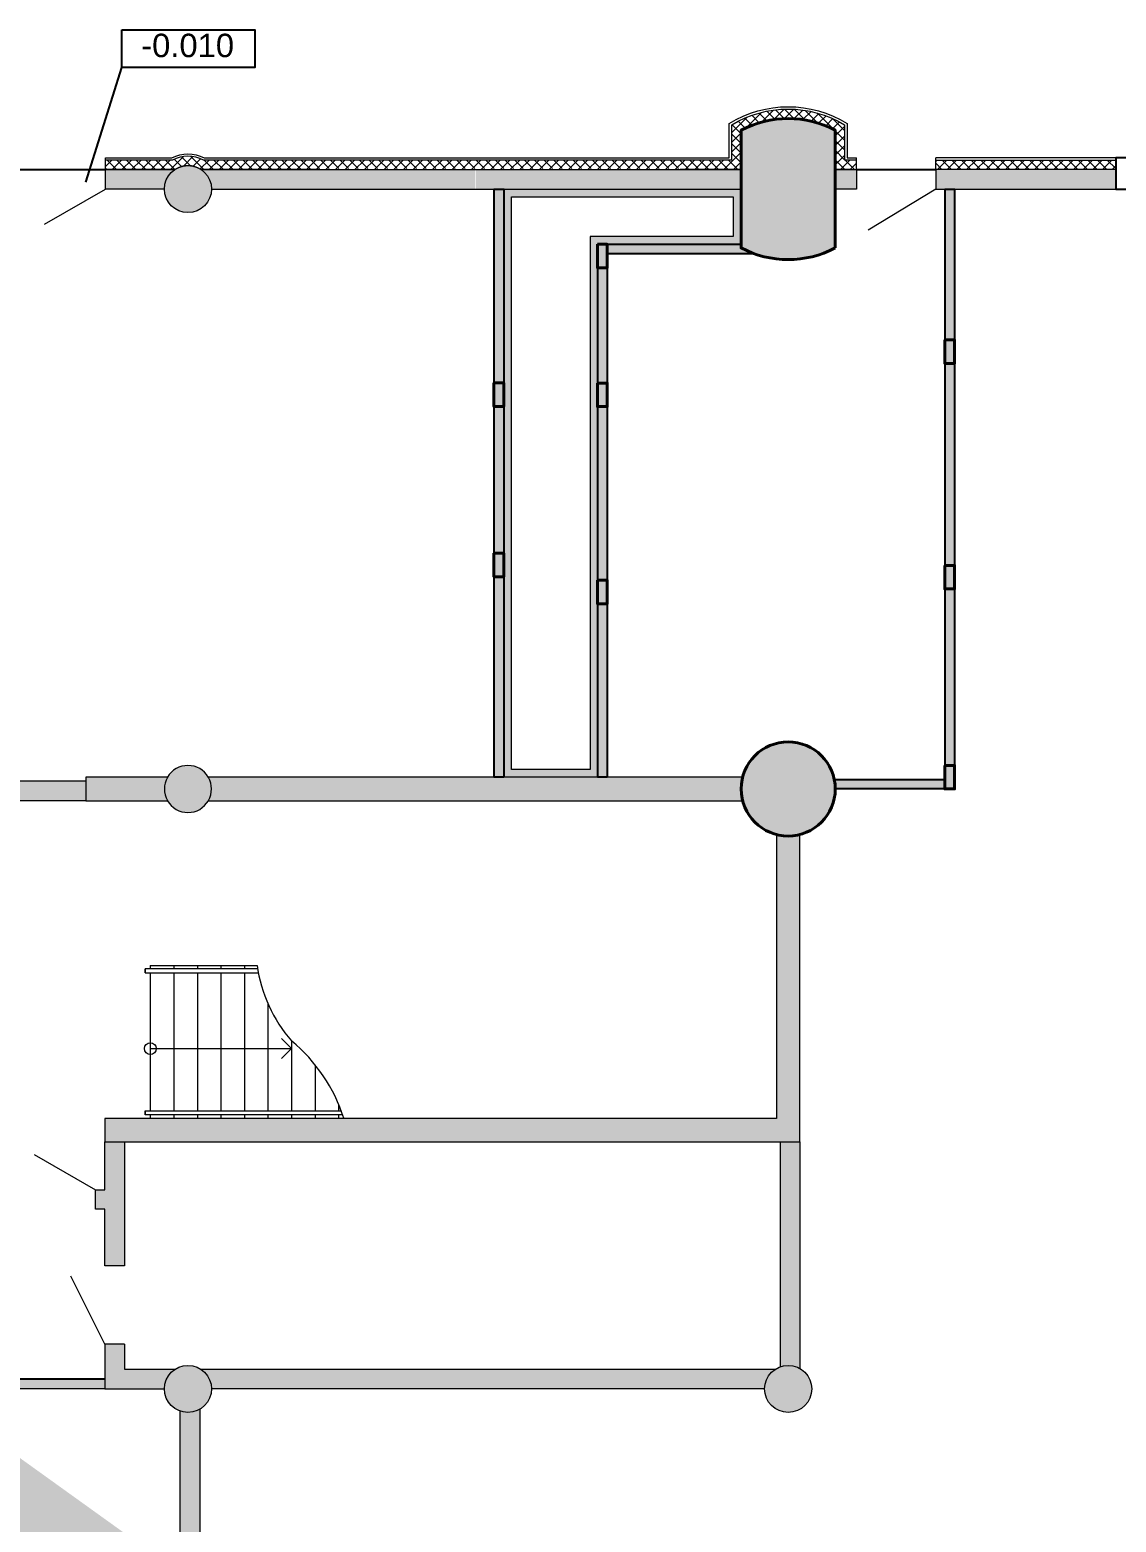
# Model space of a CAD drawing. Header units: millimetres. Extents: x 72919 to 485785, y -53256 to 338519.
# Drawn here: x 242771 to 256615, y 230555 to 249585 of the extents above; entities that cross this region are included whole.
import ezdxf
from ezdxf.enums import TextEntityAlignment as Align

# ---------------------------------------------------------------- set-up
doc = ezdxf.new("R2010")
doc.units = ezdxf.units.MM
for name, color, linetype, lineweight in [('door', 177, 'Continuous', 9), ('stairs', 4, 'Continuous', 5), ('wall', 5, 'Continuous', 40)]:
    doc.layers.add(name, color=color, linetype=linetype, lineweight=lineweight)
doc.styles.add('STW_ARIAL', font='arial.ttf')

# ---------------------------------------------------------------- blocks, each defined once
blk = doc.blocks.new('Пилон 1')
at = {"layer": 'wall', "lineweight": 9, "ltscale": 400, "true_color": 0x000000}
h = blk.add_hatch(color=18, dxfattribs=at)
h.dxf.hatch_style = 1
edge = h.paths.add_edge_path()
edge.add_line((600, -750), (600, 750))
edge.add_arc((0, -375), 1275, 61.9275, 118.0725)
edge.add_line((-600, 750), (-600, -750))
edge.add_arc((0, 375), 1275, 241.9275, 298.0725)
at = {"layer": 'wall', "color": 0, "ltscale": 400}
blk.add_lwpolyline([(600, -750), (600, 750, 0.25), (-600, 750), (-600, -750, 0.25), (600, -750)], format="xyb", dxfattribs=at)
blk = doc.blocks.new('Колонна ∅1200')
at = {"lineweight": 9, "ltscale": 400, "true_color": 0x000000}
h = blk.add_hatch(color=18, dxfattribs=at)
h.dxf.hatch_style = 1
edge = h.paths.add_edge_path()
edge.add_arc((0, 0), 600, 0, 360)
at = {"color": 18, "ltscale": 400, "true_color": 0x000000}
blk.add_circle((0, 0), 600, dxfattribs=at)
blk = doc.blocks.new('цуа43')
at = {"color": 0, "lineweight": 18}
for p, q in [((-237671, 1311773), (-237671, 1311728)), ((-237371, 1311773), (-237371, 1311728)), ((-237071, 1311773), (-237071, 1311728)), ((-236771, 1311773), (-236771, 1311728)), ((-236471, 1311773), (-236471, 1311728)), ((-237671, 1311678), (-237671, 1309917)), ((-237371, 1311678), (-237371, 1309917)), ((-237071, 1311678), (-237071, 1309917)), ((-236771, 1311678), (-236771, 1309917)), ((-236471, 1311678), (-236471, 1309917)), ((-236171, 1311287), (-236171, 1309917)), ((-235871, 1310809), (-235871, 1309917)), ((-237671, 1310712), (-235871, 1310712)), ((-235571, 1310505), (-235571, 1309917)), ((-237671, 1309867), (-237671, 1309824)), ((-237371, 1309867), (-237371, 1309824)), ((-237071, 1309867), (-237071, 1309824)), ((-236771, 1309867), (-236771, 1309824)), ((-236471, 1309867), (-236471, 1309824)), ((-236171, 1309867), (-236171, 1309824)), ((-235871, 1309867), (-235871, 1309824)), ((-235571, 1309867), (-235571, 1309824)), ((-235271, 1310002), (-235271, 1309917)), ((-235271, 1309867), (-235271, 1309824))]:
    blk.add_line(p, q, dxfattribs=at)
at = {"color": 0}
for q in [(-235999, 1310839), (-235999, 1310584)]:
    blk.add_line((-235871, 1310712), q, dxfattribs=at)
at = {"color": 0, "ltscale": 100000}
for points in [[(-237671, 1311773), (-236311, 1311773)], [(-237736, 1311678), (-237736, 1311728)], [(-236304, 1311728), (-237736, 1311728), (-237736, 1311678), (-236295, 1311678)], [(-237736, 1309917), (-237736, 1309867)], [(-235220, 1309867), (-237736, 1309867), (-237736, 1309917), (-235238, 1309917)]]:
    blk.add_lwpolyline(points, dxfattribs=at)
at = {"color": 0, "lineweight": 18}
blk.add_circle((-237671, 1310712), 75.5, dxfattribs=at)
for centre, radius, start, end in [((-234418, 1312055), 1914, 188.4809, 220.614), ((-237218, 1309182), 2113, 17.6544, 50.3894)]:
    blk.add_arc(centre, radius, start, end, dxfattribs=at)
blk = doc.blocks.new('сердечник для 125')
at = {"lineweight": 40, "ltscale": 200, "true_color": 0x000000}
h = blk.add_hatch(color=18, dxfattribs=at)
h.dxf.hatch_style = 1
h.paths.add_polyline_path([(-779283, 728683), (-779583, 728683), (-779583, 728558), (-779283, 728558)])
at = {"color": 18, "lineweight": 40, "true_color": 0x000000}
blk.add_lwpolyline([(-779283, 728683), (-779583, 728683), (-779583, 728558), (-779283, 728558)], close=True, dxfattribs=at)
at = {"ltscale": 0.740741}
for points in [[(-779408, 728682), (-779408, 728683)], [(-779283, 728558), (-779283, 728558)]]:
    blk.add_lwpolyline(points, dxfattribs=at)

msp = doc.modelspace()

# ---------------------------------------------------------------- hatches: boundary and pattern name
at = {"ltscale": 500, "true_color": 0x000000}
h = msp.add_hatch(color=18, dxfattribs=at)
h.dxf.hatch_style = 1
h.paths.add_polyline_path([(244618.6359, 247804.35555), (244617.99201, 247804.99944), (243735.43439, 247804.99944), (243735.43439, 247554.99944), (244485.43379, 247554.99944, -0.2503518708)])
h.paths.add_polyline_path([(248450.23757, 247804.99944), (244951.26502, 247804.99944, -0.2513806714), (245085.43379, 247554.99944), (248450.23757, 247554.99944)])
h.paths.add_polyline_path([(251835.43379, 247804.99944), (248455.73757, 247804.99944), (248455.73757, 247554.99944), (251835.43379, 247554.99944)])
h.paths.add_polyline_path([(253305.43379, 247804.99944), (253035.43379, 247804.99944), (253035.43379, 247554.99944), (253305.43379, 247554.99944)])
h.paths.add_polyline_path([(256610.43379, 247804.99944), (254315.43379, 247804.99944), (254315.43379, 247554.99944), (256610.43379, 247554.99944)])
h = msp.add_hatch(color=18, dxfattribs=at)
h.dxf.hatch_style = 1
edge = h.paths.add_edge_path()
edge.add_arc((244785.43379, 247554.99944), 300, 0, 360)
h = msp.add_hatch(color=18, dxfattribs=at)
h.dxf.hatch_style = 1
h.paths.add_polyline_path([(248810.13644, 240054.99961), (248690.13644, 240054.99961), (248690.13644, 247554.99944), (248810.13644, 247554.99944)])
h = msp.add_hatch(color=18, dxfattribs=at)
h.dxf.hatch_style = 1
h.paths.add_polyline_path([(254555.43379, 239904.99944), (253035.65654, 239904.99944), (253023.36299, 240024.99944), (254435.43379, 240024.99944), (254435.43379, 247554.99944), (254555.43379, 247554.99944)])
h = msp.add_hatch(color=18, dxfattribs=at)
h.dxf.hatch_style = 1
h.paths.add_polyline_path([(250130.13644, 240054.99954), (250010.13644, 240054.99954), (250010.13644, 246850.74785), (251835.43379, 246850.74785), (251835.43379, 246804.99944), (252001.90034, 246730.74785), (250130.13644, 246730.74785)])
h = msp.add_hatch(color=18, dxfattribs=at)
h.dxf.hatch_style = 1
h.paths.add_polyline_path([(237285.43379, 239323.60135, -0.1269682081), (236985.43379, 239323.60135), (236985.43379, 238004.83393), (229885.43379, 238004.83393), (229885.43379, 235404.83393), (230745.49399, 235404.83393), (230745.37358, 235704.83393), (230185.43379, 235704.83393), (230185.43379, 237704.83393), (232385.43379, 237704.83393), (232385.43379, 235704.83393), (231825.43379, 235704.83393), (231825.43379, 235404.83393), (233145.43477, 235404.83393), (233145.4328, 235704.83393), (232585.43379, 235704.83393), (232585.43379, 237704.83393), (234785.43379, 237704.83393), (234785.43379, 235704.83393), (234225.43379, 235704.83393), (234225.43379, 235404.83393), (235345.20922, 235404.83393), (235345.65824, 235704.29453), (234985.43379, 235704.83393), (234985.43379, 237704.83393), (236985.43379, 237704.83393), (236985.43379, 235704.83393), (236425.43379, 235704.83393), (236425.43379, 235404.84131), (237285.43379, 235404.89017), (237285.43379, 237294.76434), (239125.42434, 237294.76434), (239125.42434, 237594.81364), (238535.42434, 237594.81364), (238535.42434, 239754.99921), (241385.42434, 239754.99921), (241385.42434, 237594.81364), (240425.42434, 237594.81364), (240425.42434, 237294.76434), (241385.42441, 237294.76434), (241385.42441, 235405.16439), (241685.43504, 235405.0033), (241685.43504, 239754.99969), (241685.43467, 239754.99956), (241685.43541, 240054.99956), (237716.55297, 240054.99942, -0.1269683124), (237716.66732, 239754.99921), (238235.4241, 239754.99921), (238235.4241, 237594.81364), (237285.43379, 237594.81364)])
h.paths.add_polyline_path([(237716.66732, 239754.99921, 0.1260945159), (237717.06631, 240052.99942, 1.753740532), (236985.43379, 239323.60135, 0.1260944963), (237283.43379, 239323.08882, 0.2739199461)])
h.paths.add_polyline_path([(244525.81984, 240054.99983), (243485.43504, 240054.99989), (243485.43504, 239754.99922), (244525.44572, 239754.99924, -0.2679500434)])
h.paths.add_polyline_path([(245046.20811, 240052.99942, 0.5790818393), (244525.81984, 240054.99983, 0.2663488862), (244524.55561, 239756.55615, 0.5801767129), (245045.4342, 239754.99925, 0.2658910709)])
h.paths.add_polyline_path([(251854.31573, 240054.99945), (245045.0601, 240054.99981, -0.2679500065), (245045.4342, 239754.99925), (251854.20133, 239754.99936, -0.1269682562)])
h.paths.add_polyline_path([(252585.43403, 239323.60112, -0.126967821), (252285.43491, 239323.60135), (252285.43491, 235704.50538), (243725.76126, 235704.50719), (243725.76126, 235405.00286), (252585.43403, 235405.4961)])
h.paths.add_polyline_path([(251854.31573, 240054.99945, 0.1269682562), (251854.20133, 239754.99936, 0.2729957688), (252285.43491, 239323.60135, 0.126967821), (252585.43403, 239323.60112, 1.7502421762)])
h = msp.add_hatch(color=18, dxfattribs=at)
h.dxf.hatch_style = 1
h.paths.add_polyline_path([(243485.43504, 240004.99989), (241685.43541, 240005.00429), (241685.43504, 239904.99944), (243485.43504, 239904.99944)])
h.paths.add_polyline_path([(243485.43504, 239904.99944), (241685.43504, 239904.99944), (241685.43467, 239754.99922), (243485.43504, 239754.99922)])
h = msp.add_hatch(color=18, dxfattribs=at)
h.dxf.hatch_style = 1
h.paths.add_polyline_path([(239475.26981, 234545.09468), (239475.26981, 234795.09468), (241435.43389, 234795.09468), (241435.43389, 235405.09468), (241685.43389, 235405.09468), (241685.43389, 234795.09468), (241805.59713, 234795.09468), (241805.59713, 234545.09468)])
h.paths.add_polyline_path([(229110.43379, 231829.37444), (229110.43379, 231555.35774), (228985.43379, 231555.35774), (228985.43379, 230555.35774), (229110.43379, 230555.35774), (229110.43379, 230160.09547), (228985.43379, 230160.09547), (228985.43379, 231982.28164), (229110.43448, 231954.99944), (229949.62283, 231968.56391), (229995.61874, 231987.18416), (230030.39413, 232007.78804), (230059.45982, 232030.52531), (230082.36114, 232053.13749), (230100.0588, 231954.99944), (230965.43389, 231954.99944), (230965.43389, 232204.99944), (232595.39057, 232204.99944), (232595.39057, 232074.99944), (232595.43389, 232074.99944), (232595.43389, 235404.83393), (232715.43389, 235404.83393), (232715.43389, 231827.49944), (232585.43379, 231832.49944), (232585.43379, 232081.87444), (231085.43389, 232078.12444), (231085.43389, 231830.62444)])
h.paths.add_polyline_path([(237075.43379, 224889.95752), (237075.43379, 228428.76503), (237075.43379, 228808.76503), (237072.93379, 228808.76503), (237072.93379, 231972.65819), (237067.77279, 231963.23031), (237100.11601, 231957.5867), (237130.27117, 231955.54481), (237166.5268, 231957.11585), (237204.64911, 231963.59378), (237238.50833, 231973.76298), (237271.5617, 231988.16236), (237200.43379, 231995.69186), (237200.43379, 228808.76503), (237200.43379, 228428.76503), (237200.43379, 224866.92385), (237255.85152, 224881.88786), (237223.43472, 224893.9186), (237188.32272, 224902.41676), (237149.39937, 224906.79018), (237113.45151, 224906.30879), (237073.62096, 224900.67792), (237053.30806, 224895.65497)], flags=17)
h.paths.add_polyline_path([(244722.93379, 224307.11535), (244799.03285, 224307.42366), (244816.12844, 224308.68959), (244834.54586, 224311.16239), (244855.97567, 224315.5265), (244878.32638, 224321.85889), (244900.60149, 224330.10136), (244922.10483, 224340.0546), (244942.113, 224351.27927), (244957.77684, 224361.55803), (244971.3909, 224371.69972), (244993.73127, 224391.21539), (245009.08175, 224407.15968), (245025.77233, 224427.56559), (244847.93379, 224441.28255), (244847.93379, 220756.11248), (244847.93379, 220376.11248), (244847.93393, 220376.11248), (244847.93364, 217120.44183), (245005.44049, 217159.93683), (244965.04742, 217196.27207), (244933.95257, 217216.6397), (244892.61738, 217236.18157), (244848.76727, 217249.22056), (244812.3657, 217254.77045), (244722.93379, 217258.87657), (244722.93379, 220376.11248), (244721.23091, 220376.11248), (244721.23091, 220756.11248), (244722.93379, 220756.11248)])
h.paths.add_polyline_path([(244951.26502, 232505.09468), (248237.96258, 232505.09468), (248234.96258, 232505.09468), (248614.96258, 232505.09468), (248617.96258, 232505.09468), (252269.60265, 232505.09468), (252244.26639, 232486.20287), (252208.67396, 232451.41731), (252181.28388, 232414.39776), (252159.96208, 232373.80745), (252148.02566, 232341.00277), (252139.72049, 232305.53305), (252136.81493, 232283.75318), (252135.4338, 232255.09468), (248617.96258, 232254.99944), (248614.96258, 232254.99944), (248234.96258, 232254.99944), (248237.96258, 232255.09468), (245085.43377, 232254.99944), (245083.67544, 232287.52791), (245079.80918, 232312.91446), (245071.01178, 232346.9925), (245059.87577, 232376.26231), (245045.57818, 232404.50984), (245027.06576, 232432.8979), (245006.87946, 232457.48493), (244983.6102, 232480.31925), (244964.53767, 232495.76416)])
h.paths.add_polyline_path([(252335.43389, 232538.34257), (252362.20866, 232545.92569), (252386.75231, 232551.02328), (252408.88889, 232553.82275), (252427.56506, 232554.89623), (252435.43379, 232555.34852), (252449.7638, 232554.657), (252464.17277, 232553.61972), (252477.44824, 232552.04285), (252502.85536, 232547.32517), (252525.90942, 232541.03119), (252551.93802, 232531.45335), (252579.85105, 232517.95125), (252585.43389, 232515.3088), (252585.43396, 233169.8152), (252336.25102, 233169.8152), (252336.25102, 234549.81438), (252586.25102, 234549.81438), (252585.43403, 235405.4961), (252335.43389, 235405.09468), (252336.25102, 234669.81563), (252335.43403, 234669.81563), (252335.43403, 233049.8152), (252335.43389, 233049.8152)])
h.paths.add_polyline_path([(245103.52501, 216830.44293), (245048.81996, 216812.3553), (245070.61913, 216862.86779), (245081.088, 216955.49054), (248570.49473, 216954.50835), (248570.51292, 216954.99944), (248950.49473, 216954.99944), (248950.49473, 216954.50835), (252139.78261, 216955.49054), (252150.3129, 216862.67992), (252171.86428, 216812.69761), (252129.32493, 216829.99944), (248950.49473, 216829.99944), (248570.49473, 216829.99944), (248570.49473, 216829.55596)])
h.paths.add_polyline_path([(260400.43379, 224267.22563), (260400.43379, 224302.69681), (260436.04928, 224305.99209), (260525.63733, 224304.50232), (260525.63033, 217255.49657), (260409.34672, 217251.59956), (260374.70888, 217243.47247), (260329.93209, 217226.10922), (260277.52223, 217193.76895), (260245.60269, 217165.37827), (260407.60102, 217121.81058)])
edge = h.paths.add_edge_path()
edge.add_line((237035.43389, 235404.87597), (237285.43389, 235404.99944))
edge.add_line((237285.43389, 235404.99944), (237285.43389, 234795.09468))
edge.add_line((237285.43389, 234795.09468), (237975.26981, 234795.09468))
edge.add_line((237975.26981, 234795.09468), (237975.26981, 234545.09468))
edge.add_line((237975.26981, 234545.09468), (237285.43389, 234545.09468))
edge.add_line((237285.43389, 234545.09468), (237244.79905, 234545.09468))
edge.add_line((237244.79905, 234545.09468), (237035.43389, 234545.09468))
edge.add_line((237035.43389, 234545.09468), (237035.43389, 235404.99944))
edge.add_line((240076.13347, 217054.99821), (240074.73478, 216804.99821))
edge.add_line((240074.73478, 216804.99821), (239685.42627, 216804.99944))
edge.add_line((239685.42627, 216804.99944), (239485.68379, 216804.99944))
edge.add_line((239485.68379, 216804.99944), (239485.18379, 217054.99944))
edge.add_line((239485.18379, 217054.99944), (239685.42627, 217054.99944))
edge.add_line((239685.42627, 217054.99944), (239685.42627, 220376.11248))
edge.add_line((239685.42627, 220376.11248), (239685.43379, 220376.11248))
edge.add_line((239685.43379, 220376.11248), (239685.43379, 220756.11248))
edge.add_line((239685.43379, 220756.11248), (239685.42627, 220756.11248))
edge.add_line((239685.42627, 220756.11248), (239685.42627, 224414.99944))
edge.add_line((239685.42627, 224414.99944), (239685.70264, 224414.99944))
edge.add_line((239685.70264, 224414.99944), (239685.70264, 224794.99944))
edge.add_line((239685.70264, 224794.99944), (239685.42627, 224794.99944))
edge.add_line((239685.42627, 224794.99944), (239685.42627, 228428.76503))
edge.add_line((239685.42627, 228428.76503), (239685.43379, 228428.76503))
edge.add_line((239685.43379, 228428.76503), (239685.43379, 228808.76503))
edge.add_line((239685.43379, 228808.76503), (239685.42627, 228808.76503))
edge.add_line((239685.42627, 228808.76503), (239685.42627, 232380.09486))
edge.add_line((239685.42627, 232380.09486), (243725.76024, 232380.09449))
edge.add_line((243725.76024, 232380.09449), (243725.78226, 232824.82515))
edge.add_line((243725.78226, 232824.82515), (243975.76022, 232824.80802))
edge.add_line((243975.76022, 232824.80802), (243975.73819, 232505.09468))
edge.add_line((243975.73819, 232505.09468), (244619.60255, 232505.09468))
edge.add_line((244619.60255, 232505.09468), (244585.92378, 232479.13877))
edge.add_line((244585.92378, 232479.13877), (244543.69836, 232432.75723))
edge.add_line((244543.69836, 232432.75723), (244514.40414, 232383.714))
edge.add_line((244514.40414, 232383.714), (244496.504, 232335.83857))
edge.add_line((244496.504, 232335.83857), (244489.63285, 232305.11277))
edge.add_line((244489.63285, 232305.11277), (244485.43379, 232255.09468))
edge.add_line((244485.43379, 232255.09468), (239810.43379, 232255.09468))
edge.add_line((239810.43379, 232255.09468), (239810.43379, 228808.76503))
edge.add_line((239810.43379, 228808.76503), (239810.43379, 228428.76503))
edge.add_line((239810.43379, 228428.76503), (239810.43379, 224794.99944))
edge.add_line((239810.43379, 224794.99944), (239810.43379, 224414.99944))
edge.add_line((239810.43379, 224414.99944), (239810.47712, 224414.99944))
edge.add_line((239810.47712, 224414.99944), (239810.39046, 220756.11248))
edge.add_line((239810.39046, 220756.11248), (239810.43379, 220756.11248))
edge.add_line((239810.43379, 220756.11248), (239810.43379, 220376.11248))
edge.add_line((239810.43379, 220376.11248), (239810.43383, 220376.11248))
edge.add_line((239810.43383, 220376.11248), (239810.43375, 217054.99944))
edge.add_line((239810.43375, 217054.99944), (240056.02773, 217054.99944))
edge.add_line((244721.94223, 229906.07293), (244785.43379, 229906.07293))
edge.add_line((244785.43379, 229906.07293), (244785.31082, 231955.09469))
edge.add_line((244785.31082, 231955.09469), (244823.2911, 231957.49289))
edge.add_line((244823.2911, 231957.49289), (244869.51453, 231967.11824))
edge.add_line((244869.51453, 231967.11824), (244910.42987, 231982.37508))
edge.add_line((244910.42987, 231982.37508), (244944.1831, 232000.53888))
edge.add_line((244944.1831, 232000.53888), (244969.432, 232018.14604))
edge.add_line((244969.432, 232018.14604), (245001.51623, 232046.98803))
edge.add_line((245001.51623, 232046.98803), (245020.68576, 232068.9321))
edge.add_line((245020.68576, 232068.9321), (244935.43432, 232090.63943))
edge.add_line((244935.43432, 232090.63943), (244935.43325, 229905.20277))
edge.add_line((244935.43325, 229905.20277), (244936.02951, 229905.01816))
edge.add_line((244936.02951, 229905.01816), (244934.97474, 229525.01963))
edge.add_line((244934.97474, 229525.01963), (244685.50212, 229526.0744))
edge.add_line((244685.50212, 229526.0744), (244685.50212, 229906.07293))
h = msp.add_hatch(color=18, dxfattribs=at)
h.dxf.hatch_style = 1
h.paths.add_polyline_path([(243975.76024, 235405.01677), (243725.76024, 235405.00286), (243725.76024, 234795.09468), (243605.59713, 234795.09468), (243605.59713, 234545.09468), (243725.76024, 234545.09468), (243725.76024, 233824.81801), (243975.76024, 233824.81515)])
h = msp.add_hatch(color=18, dxfattribs=at)
h.dxf.hatch_style = 1
h.paths.add_polyline_path([(243725.76024, 232824.81801), (243725.76024, 232255.09468), (244485.43379, 232255.09468), (244619.60265, 232505.09468), (243975.76024, 232505.09468), (243975.78824, 232824.81515)])
h.paths.add_polyline_path([(244951.26502, 232505.09468), (245085.43379, 232255.09468), (252135.4338, 232255.09468), (252269.60265, 232505.09468)])
h.paths.add_polyline_path([(252335.43403, 232537.84224), (252585.43403, 232514.80693), (252585.2731, 235405.49609), (252335.43403, 235405.48218)])
h = msp.add_hatch(color=18, dxfattribs=at)
h.dxf.hatch_style = 1
edge = h.paths.add_edge_path()
edge.add_arc((244785.43379, 232254.99944), 300, 0, 360)
h = msp.add_hatch(color=18, dxfattribs=at)
h.dxf.hatch_style = 1
edge = h.paths.add_edge_path()
edge.add_arc((252435.43379, 232254.99944), 300, 0, 360)
h = msp.add_hatch(color=18, dxfattribs=at)
h.dxf.hatch_style = 1
edge = h.paths.add_edge_path()
edge.add_line((244935.50212, 229884.99944), (244935.43379, 229884.99944))
edge.add_line((244935.43379, 229884.99944), (244935.43379, 231995.19182))
edge.add_arc((244785.43379, 232254.99944), 300, 250.528779366, 300, ccw=False)
edge.add_line((244685.43379, 231972.15673), (244685.43379, 229884.99944))
edge.add_line((244685.43379, 229884.99944), (244685.43379, 229504.99944))
edge.add_line((244685.43379, 229504.99944), (244935.50212, 229504.99944))
edge.add_line((244935.50212, 229504.99944), (244935.50212, 229884.99944))
at = {"layer": 'wall', "lineweight": 18, "ltscale": 0.007407, "true_color": 0x000000}
h = msp.add_hatch(color=18, dxfattribs=at)
h.dxf.hatch_style = 1
h.paths.add_polyline_path([(248910.13644, 240154.9996), (248910.13644, 247454.99944), (251735.43379, 247454.99944), (251735.43379, 246950.74785), (249910.13644, 246950.74785), (249910.13644, 240154.99955)], flags=16)
h.paths.add_polyline_path([(248810.13644, 240054.99961), (248810.13644, 247554.99944), (251835.43379, 247554.99944), (251835.43379, 246850.74785), (250010.13644, 246850.74785), (250010.13644, 240054.99955)])

# ---------------------------------------------------------------- linework, layer by layer
at = {"color": 18, "ltscale": 500, "true_color": 0x000000}
msp.add_line((243725.76024, 232380.09468), (241305.43379, 232380.09468), dxfattribs=at)
for points in [[(243943.36782, 249585.33969), (245638.47334, 249585.33678), (245638.47252, 249105.93709), (243943.367, 249105.94)], [(258410.43379, 247954.99944), (256610.43379, 247954.99944), (256610.43379, 247554.99944), (258410.43379, 247554.99944)], [(248810.13644, 240054.99961), (248690.13644, 240054.99961), (248690.13644, 247554.99944), (248810.13644, 247554.99944)], [(254555.43379, 239904.99944), (253035.65654, 239904.99944), (253023.36299, 240024.99944), (254435.43379, 240024.99944), (254435.43379, 247554.99944), (254555.43379, 247554.99944)], [(250130.13644, 240054.99954), (250010.13644, 240054.99954), (250010.13644, 246850.74785), (251835.43379, 246850.74785), (251835.43379, 246804.99944), (252001.90034, 246730.74785), (250130.13644, 246730.74785)]]:
    msp.add_lwpolyline(points, close=True, dxfattribs=at)
for points in [[(243482.45264, 247642.24193), (243943.367, 249105.94)], [(241935.43439, 247804.99944), (243735.43439, 247804.99944)], [(253305.43379, 247804.99944), (254315.43379, 247804.99944)]]:
    msp.add_lwpolyline(points, dxfattribs=at)
at = {"layer": 'door', "linetype": 'ByBlock', "ltscale": 100}
for p, q in [((242956.01051, 247105.31633), (243735.43337, 247555.31633)), ((254315.43379, 247554.99944), (253454.73743, 247032.66811)), ((242826.17427, 235245.09468), (243605.59713, 234795.09468))]:
    msp.add_line(p, q, dxfattribs=at)
at = {"layer": 'door', "linetype": 'ByBlock'}
msp.add_line((243725.78228, 232824.81515), (243291.83762, 233690.84055), dxfattribs=at)
at = {"layer": 'wall', "color": 18, "lineweight": 18, "ltscale": 0.007407, "true_color": 0x000000}
for p, q in [((251835.43379, 248259.66624), (251718.45349, 248376.64653)), ((253155.43379, 248300.8468), (253001.12833, 248455.15225)), ((243735.43439, 247804.99944), (244619.60255, 247804.99944)), ((244951.26502, 247804.99944), (251835.43379, 247804.99944)), ((253156.30639, 247804.99944), (253035.43379, 247925.87205)), ((245085.43379, 247554.99944), (251835.43379, 247554.99944)), ((248690.13644, 240054.99962), (248690.13644, 247554.99944)), ((248810.13644, 240054.99961), (248810.13644, 247554.99944)), ((243975.76024, 233824.81515), (243725.76024, 233824.81801)), ((243975.76024, 232824.81515), (243975.76024, 232505.09468)), ((243975.76024, 232505.09468), (244619.60265, 232505.09468)), ((243725.76024, 232255.09468), (241305.43379, 232255.09468))]:
    msp.add_line(p, q, dxfattribs=at)
at = {"layer": 'wall', "color": 18, "lineweight": 18, "ltscale": 0.007407, "true_color": 0x000000, "extrusion": (-0.707107, -0.707107, 0)}
msp.add_line((244989.22307, 247804.99944), (244822.70037, 247971.52214), dxfattribs=at)
at = {"layer": 'wall', "color": 18, "lineweight": 18, "ltscale": 0.007407, "true_color": 0x000000, "extrusion": (0, 1, 0)}
for p, q in [((251715.43379, 247924.99944), (244983.05472, 247924.99944)), ((244990.23257, 247954.99944), (251685.43379, 247954.99944))]:
    msp.add_line(p, q, dxfattribs=at)
at = {"layer": 'wall', "color": 18, "lineweight": 18, "ltscale": 0.007407, "true_color": 0x000000}
for points in [[(251901.09265, 248337.62829), (252096.71785, 248533.25349)], [(252096.26903, 248409.06098), (252249.80127, 248562.59323)], [(252511.18619, 248452.74709), (252621.03635, 248562.59725)], [(252647.87282, 248437.1767), (252512.16178, 248572.88774)], [(251715.43379, 247924.99944), (251715.43379, 248374.83207)], [(251887.55887, 248331.28485), (251797.99769, 248420.84602)], [(251974.01135, 248368.57605), (251882.0462, 248460.5412)], [(252824.01341, 248394.34325), (252918.39816, 248488.72799)], [(253155.43379, 248374.83207), (253155.43379, 247924.99944)], [(251835.43379, 248135.92256), (251715.43379, 248255.92256)], [(253035.43379, 248110.78887), (253155.43379, 248230.78887)], [(253155.43379, 248053.35942), (253035.43379, 248173.35942)], [(244562.56103, 247804.99944), (244726.6649, 247969.10331)], [(251715.43379, 248028.22574), (251835.43379, 248148.22574)], [(251835.43379, 247888.43518), (251715.43379, 248008.43518)], [(253035.43379, 247987.04519), (253155.43379, 248107.04519)], [(243735.43439, 247954.99944), (244580.635, 247954.99944)], [(243735.43439, 247804.99944), (243735.43439, 247954.99944)], [(243735.43439, 247844.07861), (243816.35522, 247924.99944)], [(244587.81285, 247924.99944), (243735.43439, 247924.99944)], [(243751.7862, 247804.99944), (243735.43439, 247821.35126)], [(244619.60255, 247804.99944), (243735.43439, 247804.99944)], [(244485.43379, 247554.99944), (243735.43439, 247554.99944), (243735.43439, 247804.99944)], [(243875.52989, 247804.99944), (243755.52989, 247924.99944)], [(243999.27357, 247804.99944), (243879.27357, 247924.99944)], [(243943.8426, 247804.99944), (244063.8426, 247924.99944)], [(244067.58628, 247804.99944), (244187.58628, 247924.99944)], [(244246.76095, 247804.99944), (244126.76095, 247924.99944)], [(244191.32997, 247804.99944), (244311.32997, 247924.99944)], [(244370.50463, 247804.99944), (244250.50463, 247924.99944)], [(244315.07366, 247804.99944), (244435.07366, 247924.99944)], [(244494.24832, 247804.99944), (244374.24832, 247924.99944)], [(244438.81734, 247804.99944), (244558.81734, 247924.99944)], [(244617.99201, 247804.99944), (244497.99201, 247924.99944)], [(244704.38717, 247842.34796), (244610.71837, 247936.01676)], [(244940.38262, 247811.58997), (245053.79209, 247924.99944)], [(245112.96675, 247804.99944), (244992.96675, 247924.99944)], [(245057.53578, 247804.99944), (245177.53578, 247924.99944)], [(245236.71044, 247804.99944), (245116.71044, 247924.99944)], [(245181.27946, 247804.99944), (245301.27946, 247924.99944)], [(245305.02315, 247804.99944), (245425.02315, 247924.99944)], [(245484.19781, 247804.99944), (245364.19781, 247924.99944)], [(245428.76684, 247804.99944), (245548.76684, 247924.99944)], [(245607.9415, 247804.99944), (245487.9415, 247924.99944)], [(245552.51053, 247804.99944), (245672.51053, 247924.99944)], [(245731.68519, 247804.99944), (245611.68519, 247924.99944)], [(245676.25421, 247804.99944), (245796.25421, 247924.99944)], [(245855.42887, 247804.99944), (245735.42887, 247924.99944)], [(245799.9979, 247804.99944), (245919.9979, 247924.99944)], [(245923.74159, 247804.99944), (246043.74159, 247924.99944)], [(246102.91625, 247804.99944), (245982.91625, 247924.99944)], [(246047.48527, 247804.99944), (246167.48527, 247924.99944)], [(246226.65993, 247804.99944), (246106.65993, 247924.99944)], [(246350.40362, 247804.99944), (246230.40362, 247924.99944)], [(246294.97265, 247804.99944), (246414.97265, 247924.99944)], [(246418.71633, 247804.99944), (246538.71633, 247924.99944)], [(246542.46002, 247804.99944), (246662.46002, 247924.99944)], [(246666.20371, 247804.99944), (246786.20371, 247924.99944)], [(246789.94739, 247804.99944), (246909.94739, 247924.99944)], [(246913.69108, 247804.99944), (247033.69108, 247924.99944)], [(247037.43477, 247804.99944), (247157.43477, 247924.99944)], [(247161.17845, 247804.99944), (247281.17845, 247924.99944)], [(247284.92214, 247804.99944), (247404.92214, 247924.99944)], [(247408.66583, 247804.99944), (247528.66583, 247924.99944)], [(247532.40951, 247804.99944), (247652.40951, 247924.99944)], [(247656.1532, 247804.99944), (247776.1532, 247924.99944)], [(247779.89689, 247804.99944), (247899.89689, 247924.99944)], [(247903.64057, 247804.99944), (248023.64057, 247924.99944)], [(248027.38426, 247804.99944), (248147.38426, 247924.99944)], [(248151.12795, 247804.99944), (248271.12795, 247924.99944)], [(248274.87163, 247804.99944), (248394.87163, 247924.99944)], [(248398.61532, 247804.99944), (248518.61532, 247924.99944)], [(248522.35901, 247804.99944), (248642.35901, 247924.99944)], [(248646.10269, 247804.99944), (248766.10269, 247924.99944)], [(248769.84638, 247804.99944), (248889.84638, 247924.99944)], [(248893.59007, 247804.99944), (249013.59007, 247924.99944)], [(249017.33375, 247804.99944), (249137.33375, 247924.99944)], [(249141.07744, 247804.99944), (249261.07744, 247924.99944)], [(249264.82113, 247804.99944), (249384.82113, 247924.99944)], [(249388.56481, 247804.99944), (249508.56481, 247924.99944)], [(249512.3085, 247804.99944), (249632.3085, 247924.99944)], [(249636.05219, 247804.99944), (249756.05219, 247924.99944)], [(249759.79587, 247804.99944), (249879.79587, 247924.99944)], [(249883.53956, 247804.99944), (250003.53956, 247924.99944)], [(250007.28325, 247804.99944), (250127.28325, 247924.99944)], [(250131.02693, 247804.99944), (250251.02693, 247924.99944)], [(250254.77062, 247804.99944), (250374.77062, 247924.99944)], [(250378.51431, 247804.99944), (250498.51431, 247924.99944)], [(250502.25799, 247804.99944), (250622.25799, 247924.99944)], [(250626.00168, 247804.99944), (250746.00168, 247924.99944)], [(250749.74537, 247804.99944), (250869.74537, 247924.99944)], [(250873.48905, 247804.99944), (250993.48905, 247924.99944)], [(250997.23274, 247804.99944), (251117.23274, 247924.99944)], [(251120.97643, 247804.99944), (251240.97643, 247924.99944)], [(251244.72011, 247804.99944), (251364.72011, 247924.99944)], [(251423.89478, 247804.99944), (251303.89478, 247924.99944)], [(251368.4638, 247804.99944), (251488.4638, 247924.99944)], [(251547.63846, 247804.99944), (251427.63846, 247924.99944)], [(253280.05008, 247804.99944), (253160.05008, 247924.99944)], [(253305.43379, 247804.99944), (253305.43379, 247954.99944)], [(254315.43379, 247804.99944), (254315.43379, 247954.99944)], [(254315.43379, 247905.86463), (254334.56859, 247924.99944)], [(254393.74326, 247804.99944), (254315.43379, 247883.30892)], [(254338.31228, 247804.99944), (254458.31228, 247924.99944)], [(254462.05597, 247804.99944), (254582.05597, 247924.99944)], [(254585.79965, 247804.99944), (254705.79965, 247924.99944)], [(254764.97432, 247804.99944), (254644.97432, 247924.99944)], [(254709.54334, 247804.99944), (254829.54334, 247924.99944)], [(254833.28703, 247804.99944), (254953.28703, 247924.99944)], [(254957.03071, 247804.99944), (255077.03071, 247924.99944)], [(255136.20538, 247804.99944), (255016.20538, 247924.99944)], [(255080.7744, 247804.99944), (255200.7744, 247924.99944)], [(255204.51809, 247804.99944), (255324.51809, 247924.99944)], [(255328.26178, 247804.99944), (255448.26178, 247924.99944)], [(255507.43644, 247804.99944), (255387.43644, 247924.99944)], [(255452.00546, 247804.99944), (255572.00546, 247924.99944)], [(255575.74915, 247804.99944), (255695.74915, 247924.99944)], [(255699.49284, 247804.99944), (255819.49284, 247924.99944)], [(255878.6675, 247804.99944), (255758.6675, 247924.99944)], [(255823.23652, 247804.99944), (255943.23652, 247924.99944)], [(255946.98021, 247804.99944), (256066.98021, 247924.99944)], [(256070.7239, 247804.99944), (256190.7239, 247924.99944)], [(256249.89856, 247804.99944), (256129.89856, 247924.99944)], [(256194.46758, 247804.99944), (256314.46758, 247924.99944)], [(256373.64224, 247804.99944), (256253.64224, 247924.99944)], [(256318.21127, 247804.99944), (256438.21127, 247924.99944)], [(256497.38593, 247804.99944), (256377.38593, 247924.99944)], [(253035.65654, 239904.99944), (254555.43379, 239904.99944), (254555.43379, 247554.99944)], [(253035.65654, 240024.99944), (254435.43379, 240024.99944), (254435.43379, 247554.99944)], [(250010.13644, 240054.99955), (250010.13644, 246850.74785), (251835.43379, 246850.74785)], [(250130.13644, 240054.99954), (250130.13644, 246730.74785), (252001.90034, 246730.74785)], [(243485.43504, 240004.99989), (241685.43541, 240005.00429)], [(244525.81984, 240054.99983), (243485.43504, 240054.99989), (243485.43504, 239754.99922), (244525.44572, 239754.99924)], [(251854.31573, 240054.99945), (245045.0601, 240054.99981)], [(243485.43504, 239754.99922), (241685.43467, 239754.99922)], [(245045.4342, 239754.99925), (251854.20133, 239754.99936)], [(252285.43491, 239323.60135), (252285.43491, 235704.50538), (243725.76126, 235704.50719), (243725.76126, 235405.00286), (252585.43403, 235405.4961), (252585.43403, 239323.60112)], [(243725.76024, 233824.81801), (243725.76024, 234545.09468), (243605.59713, 234545.09468), (243605.59713, 234795.09468), (243725.76024, 234795.09468), (243725.76024, 235405.09468), (243975.76024, 235405.09468), (243975.76024, 233824.81515)], [(252335.43403, 235405.4961), (252335.43403, 232537.84224)], [(252585.43403, 235405.4961), (252585.43403, 232514.80693)], [(243975.78824, 232824.81515), (243725.76024, 232824.81801), (243725.76024, 232255.09468)], [(244951.26502, 232505.09468), (248234.96258, 232505.09468), (248234.96258, 232505.09468), (248614.96258, 232505.09468), (248614.96258, 232505.09468), (252269.60265, 232505.09468)], [(243725.76024, 232255.09468), (244485.43379, 232255.09468)], [(252135.43389, 232255.09468), (248614.96258, 232255.09468), (248614.96258, 232254.99944), (248234.96258, 232254.99944), (248234.96258, 232255.09468), (245085.43379, 232255.09468)], [(244935.43379, 231995.19182), (244935.43379, 229884.99944), (244935.43379, 229884.99944), (244935.43379, 229504.99944), (244685.43379, 229504.99944), (244685.43379, 229884.99944), (244685.43379, 229884.99944), (244685.43379, 231972.15673)]]:
    msp.add_lwpolyline(points, dxfattribs=at)
at = {"layer": 'wall', "color": 18, "lineweight": 18, "ltscale": 0.007407, "true_color": 0x000000, "extrusion": (-0.707107, -0.707107, 0)}
for points, elevation in [([(2705.01532, 0), (2557.36081, 0)], -354058.13647), ([(2867.66138, 0), (2696.18343, 0)], -354233.13647), ([(2592.04854, 0), (2457.57811, 0)], -353883.13647), ([(2643.46415, 0), (2503.27984, 0)], -353970.63647), ([(3327.04852, 0), (3029.27445, 0)], -354495.63647), ([(3520.21138, 0), (3350.50575, 0)], -354495.63647), ([(2703.44948, 0), (2533.74385, 0)], -353445.63647), ([(3695.21138, 0), (3525.50575, 0)], -354320.63647), ([(-2603.55457, 0), (-2773.2602, 0)], -347845.63647), ([(-1728.55457, 0), (-1898.2602, 0)], -348720.63647), ([(-1291.05457, 0), (-1460.7602, 0)], -349158.13647), ([(2733.94543, 0), (2564.2398, 0)], -353183.13647), ([(2821.44543, 0), (2651.7398, 0)], -353270.63647), ([(4746.44543, 0), (4576.7398, 0)], -355195.63647), ([(4833.94543, 0), (4664.2398, 0)], -355283.13647), ([(5008.94543, 0), (4839.2398, 0)], -355458.13647), ([(5096.44543, 0), (4926.7398, 0)], -355545.63647), ([(5271.44543, 0), (5101.7398, 0)], -355720.63647), ([(5358.94543, 0), (5189.2398, 0)], -355808.13647), ([(5533.94543, 0), (5364.2398, 0)], -355983.13647), ([(5621.44543, 0), (5451.7398, 0)], -356070.63647), ([(5796.44543, 0), (5626.7398, 0)], -356245.63647), ([(5883.94543, 0), (5714.2398, 0)], -356333.13647), ([(6218.81924, 0), (6064.2398, 0)], -356683.13647)]:
    msp.add_lwpolyline(points, dxfattribs=dict(at, elevation=elevation))
at = {"layer": 'wall', "color": 18, "lineweight": 18, "ltscale": 0.007407, "true_color": 0x000000, "extrusion": (0.707107, -0.707107, 0)}
for points, elevation in [([(354044.58597, 0), (354231.59765, 0)], 2694.74981), ([(354149.47542, 0), (354317.72785, 0)], 2782.24981), ([(354306.00489, 0), (354451.96949, 0)], 2957.24981), ([(353547.13051, 0), (353827.00361, 0)], 2432.24981), ([(354365.3623, 0), (354504.26187, 0)], 3044.74981), ([(354455.85795, 0), (354585.1512, 0)], 3219.74981), ([(354489.11266, 0), (354615.18604, 0)], 3307.24981), ([(354451.39241, 0), (354621.09804, 0)], 3394.74981), ([(353459.63051, 0), (353629.33613, 0)], 2519.74981), ([(348304.77416, 0), (348474.9102, 0)], -2205.25019), ([(353143.94085, 0), (353454.33613, 0)], 2694.74981), ([(354188.89241, 0), (354358.59804, 0)], 3657.24981), ([(347631.44085, 0), (347801.14648, 0)], -2817.75019), ([(348389.55253, 0), (348524.77544, 0)], -2117.75019), ([(349293.94085, 0), (349463.64648, 0)], -1155.25019), ([(353056.44085, 0), (353226.14648, 0)], 2607.24981), ([(353231.44085, 0), (353366.83613, 0)], 2782.24981), ([(354193.94085, 0), (354363.64648, 0)], 3744.74981), ([(354281.44085, 0), (354395.73007, 0)], 3832.24981), ([(356556.44085, 0), (356726.14648, 0)], 6107.24981), ([(356643.94085, 0), (356707.20589, 0)], 6194.74981)]:
    msp.add_lwpolyline(points, dxfattribs=dict(at, elevation=elevation))
at = {"layer": 'wall', "color": 18, "lineweight": 18, "ltscale": 0.007407, "true_color": 0x000000, "extrusion": (0.707107, 0.707107, 0)}
for points, elevation in [([(-2778.69635, 0), (-2621.06173, 0)], 354145.63647), ([(-3119.30572, 0), (-2893.57987, 0)], 354408.13647), ([(2144.02906, 0), (2305.58628, 0)], 348370.63647), ([(960.44842, 0), (1110.7602, 0)], 349508.13647), ([(872.94842, 0), (1023.2602, 0)], 349595.63647), ([(785.44842, 0), (935.7602, 0)], 349683.13647), ([(697.94842, 0), (848.2602, 0)], 349770.63647), ([(610.44842, 0), (760.7602, 0)], 349858.13647), ([(522.94842, 0), (673.2602, 0)], 349945.63647), ([(435.44842, 0), (585.7602, 0)], 350033.13647), ([(347.94842, 0), (498.2602, 0)], 350120.63647), ([(260.44842, 0), (410.7602, 0)], 350208.13647), ([(172.94842, 0), (323.2602, 0)], 350295.63647), ([(85.44842, 0), (235.7602, 0)], 350383.13647), ([(-2.05158, 0), (148.2602, 0)], 350470.63647), ([(-89.55158, 0), (60.7602, 0)], 350558.13647), ([(-177.05158, 0), (-26.7398, 0)], 350645.63647), ([(-264.55158, 0), (-114.2398, 0)], 350733.13647), ([(-352.05158, 0), (-201.7398, 0)], 350820.63647), ([(-439.55158, 0), (-289.2398, 0)], 350908.13647), ([(-527.05158, 0), (-376.7398, 0)], 350995.63647), ([(-614.55158, 0), (-464.2398, 0)], 351083.13647), ([(-702.05158, 0), (-551.7398, 0)], 351170.63647), ([(-789.55158, 0), (-639.2398, 0)], 351258.13647), ([(-877.05158, 0), (-726.7398, 0)], 351345.63647), ([(-964.55158, 0), (-814.2398, 0)], 351433.13647), ([(-1052.05158, 0), (-901.7398, 0)], 351520.63647), ([(-1139.55158, 0), (-989.2398, 0)], 351608.13647), ([(-1227.05158, 0), (-1076.7398, 0)], 351695.63647), ([(-1314.55158, 0), (-1164.2398, 0)], 351783.13647), ([(-1402.05158, 0), (-1251.7398, 0)], 351870.63647), ([(-1489.55158, 0), (-1339.2398, 0)], 351958.13647), ([(-1577.05158, 0), (-1426.7398, 0)], 352045.63647), ([(-1664.55158, 0), (-1514.2398, 0)], 352133.13647), ([(-1752.05158, 0), (-1601.7398, 0)], 352220.63647), ([(-1839.55158, 0), (-1689.2398, 0)], 352308.13647), ([(-1927.05158, 0), (-1776.7398, 0)], 352395.63647), ([(-2014.55158, 0), (-1864.2398, 0)], 352483.13647), ([(-2102.05158, 0), (-1951.7398, 0)], 352570.63647), ([(-2189.55158, 0), (-2039.2398, 0)], 352658.13647), ([(-2277.05158, 0), (-2126.7398, 0)], 352745.63647), ([(-2364.55158, 0), (-2214.2398, 0)], 352833.13647), ([(-2452.05158, 0), (-2301.7398, 0)], 352920.63647)]:
    msp.add_lwpolyline(points, dxfattribs=dict(at, elevation=elevation))
at = {"layer": 'wall', "color": 18, "lineweight": 18, "ltscale": 0.007407, "true_color": 0x000000, "extrusion": (1, 0, 0)}
for points, elevation in [([(247954.99944, 0), (248391.66153, 0)], 251685.43379), ([(248391.66153, 0), (247954.99944, 0)], 253185.43379), ([(248304.99944, 0), (247804.99944, 0)], 251835.43379), ([(247804.99944, 0), (248304.99944, 0)], 253035.43379), ([(247804.99944, 0), (247954.99944, 0)], 256610.43379)]:
    msp.add_lwpolyline(points, dxfattribs=dict(at, elevation=elevation))
at = {"layer": 'wall', "color": 18, "lineweight": 18, "ltscale": 0.007407, "true_color": 0x000000, "extrusion": (0, 1, 0)}
for points, elevation in [([(-246460.43379, 0), (-244951.26502, 0)], 247804.99944), ([(-253235.43379, 0), (-253035.43379, 0)], 247804.99944), ([(-253306.05672, 0), (-253155.43379, 0)], 247924.99944), ([(-253185.43379, 0), (-253306.05672, 0)], 247954.99944), ([(-256610.43379, 0), (-254315.43379, 0)], 247954.99944), ([(-254315.43379, 0), (-256610.43379, 0)], 247924.99944)]:
    msp.add_lwpolyline(points, dxfattribs=dict(at, elevation=elevation))
at = {"layer": 'wall', "color": 18, "lineweight": 18, "ltscale": 0.007407, "true_color": 0x000000, "extrusion": (-6.00853e-13, -1, 0), "elevation": -247804.99944}
msp.add_lwpolyline([(251835.43379, 0), (251060.43379, 0)], dxfattribs=at)
at = {"layer": 'wall', "color": 18, "lineweight": 18, "ltscale": 0.007407, "true_color": 0x000000}
for points in [[(253305.43379, 247554.99944), (253035.43379, 247554.99944), (253035.43379, 247804.99944), (253305.43379, 247804.99944)], [(254315.43379, 247554.99944), (256610.43379, 247554.99944), (256610.43379, 247804.99944), (254315.43379, 247804.99944)], [(248810.13644, 240054.99961), (248810.13644, 247554.99944), (251835.43379, 247554.99944), (251835.43379, 246850.74785), (250010.13644, 246850.74785), (250010.13644, 240054.99955)], [(248910.13644, 240154.9996), (248910.13644, 247454.99944), (251735.43379, 247454.99944), (251735.43379, 246950.74785), (249910.13644, 246950.74785), (249910.13644, 240154.99955)]]:
    msp.add_lwpolyline(points, close=True, dxfattribs=at)
for centre in [(244785.43379, 247554.99944), (244785.43379, 232254.99944), (252435.43379, 232254.99944)]:
    msp.add_circle(centre, 300, dxfattribs=at)
at = {"layer": 'wall', "color": 18, "lineweight": 18, "ltscale": 0.007407, "true_color": 0x000000, "extrusion": (0, 0, -1)}
for centre, radius, start, end in [((-252435.43379, 247179.99944), 1425, 58.243136128, 121.756863872), ((-252435.43379, 247179.99944), 1395, 58.927049029, 121.072950971), ((-244785.43379, 247543.45582), 459.68544, 63.54342465, 116.45657535)]:
    msp.add_arc(centre, radius, start, end, dxfattribs=at)
at = {"layer": 'wall', "color": 18, "lineweight": 18, "ltscale": 0.007407, "true_color": 0x000000}
for centre, radius, start, end in [((252435.43379, 247179.99944), 1275, 61.927513071, 118.072486929), ((244785.43379, 247543.45582), 429.68544, 62.61805329, 117.38194671), ((244785.43379, 247543.45582), 309.68544, 57.623337095, 122.376662905), ((252435.43491, 239904.77779), 600.22167, 284.471961515, 165.506097103), ((244785.43996, 239904.67554), 300, 30.071535996, 149.928458028), ((244785.43996, 239904.67554), 300, 150.368953791, 209.586126622), ((244785.43996, 239904.67554), 300, 330.413873378, 29.631046209), ((252435.43491, 239904.77779), 600.22167, 165.703203623, 194.296796377), ((244785.43996, 239904.67554), 300, 209.928639986, 330.071361915), ((252435.43491, 239904.77779), 600.22167, 194.450205599, 255.527951175), ((252435.43491, 239904.77779), 600.22167, 255.725035801, 284.275103114)]:
    msp.add_arc(centre, radius, start, end, dxfattribs=at)

# ---------------------------------------------------------------- block references
at = {"layer": 'stairs', "color": 4, "lineweight": 18, "ltscale": 0.007407}
msp.add_blockref('цуа43', (481976.62199, -1074117.82717), dxfattribs=at)
at = {"layer": 'wall', "color": 18, "lineweight": 18, "ltscale": 0.007407, "true_color": 0x000000}
for name, p in [('Пилон 1', (252435.43379, 247554.99944)), ('Колонна ∅1200', (252435.43379, 239904.99944))]:
    msp.add_blockref(name, p, dxfattribs=at)
at = {"layer": 'wall', "color": 18, "lineweight": 18, "ltscale": 0.007407, "true_color": 0x000000, "rotation": 90}
for p in [(978688.02255, 1026134.19766), (983113.31989, 1024914.26634), (977368.02255, 1024365.19146), (978688.02255, 1024364.19648), (977368.02255, 1022194.70181), (983113.31989, 1022039.45326), (978688.02255, 1021849.93907), (983113.31989, 1019488.32328)]:
    msp.add_blockref('сердечник для 125', p, dxfattribs=at)

# ---------------------------------------------------------------- texts
at = {"color": 18, "ltscale": 500, "true_color": 0x000000, "style": 'STW_ARIAL'}
msp.add_text('-0.010', height=298.8, rotation=359.999901549, dxfattribs=at).set_placement((244781.47367, 249386.77247), align=Align.MIDDLE_CENTER)

doc.saveas('drawing.dxf')
